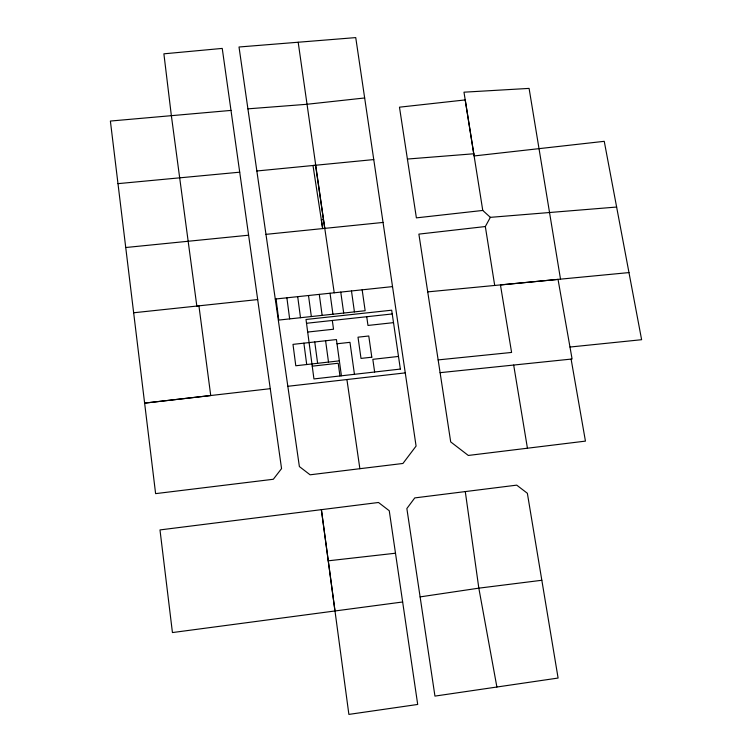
<?xml version="1.0" encoding="UTF-8"?>
<svg xmlns="http://www.w3.org/2000/svg" width="752" height="752" viewBox="0 0 752 752"><rect width="100%" height="100%" fill="white"/><g stroke="black" fill="none" stroke-linecap="round" stroke-linejoin="round"><path stroke-width="1.13" d="M494.703 285.459L485.331 226.54L490.351 217.347L616.649 207.044M420.114 596.891L434.947 696.098L558.097 678.05L527.359 493.274L516.718 485.143L414.766 497.909L406.86 508.54L420.114 596.891L478.827 588.158L541.825 580.271M402.658 601.985L172.434 632.564L159.988 529.925L378.5 502.486L389.254 510.74L417.698 704.455L348.881 714.4L321.386 509.649L334.978 610.972M359.87 468.703L310.097 474.803L299.381 466.56L239.014 47L355.743 37.6L416.082 446.077L402.931 463.467L359.87 468.703L346.916 379.553M270.259 388.681L230.996 110.412L110.384 121.053L155.608 493.632L273.324 479.268L281.558 468.59L270.259 388.681L144.619 403.119L210.729 395.543L198.923 305.838L133.668 312.766M485.331 226.54L418.883 234.116L450.702 441.913L468.308 455.449L585.441 441.123L571.106 359.108M287.837 386.293L405.281 372.879M482.765 210.447L416.392 217.864L399.472 107.179L465.215 99.922L482.765 210.447L490.351 217.347M339.359 360.857L295.79 365.763L292.989 344.369L336.426 339.566L341.417 375.793M312.24 366.168L338.203 363.244L339.96 375.962M398.494 356.439L372.823 359.334L374.637 372.005M328.276 560.813L395.524 553.218M324.798 228.373L323.501 219.678L321.33 219.922L322.683 228.589L313.001 165.525L315.52 165.28L334.226 292.791M337.009 343.777L349.971 342.329L354.446 374.308M364.673 97.967L306.609 104.312L247.897 108.843M306.515 323.275L392.234 313.951M307.69 332.055L333.521 329.226L332.318 320.465M393.512 322.646L367.972 325.447L366.732 316.724M257.701 299.569L196.827 306.055L171.371 115.695L163.889 53.824L222.235 48.41L230.996 110.412M275.27 299.042L392.525 286.606M440.08 372.672L572.093 358.995L558.031 279.387L500.447 284.952L511.595 352.444L438.134 359.907M265.992 234.351L383.05 222.442M569.988 347.039L641.616 339.707L604.251 141.32L474.117 155.946L463.984 92.186L529.088 88.398L560.513 279.161M125.725 247.521L248.602 235.207M256.846 170.986L373.772 159.574M427.738 291.879L628.982 272.581M117.979 183.648L239.709 172.189M407.415 159.048L473.798 153.775M496.893 687.018L478.827 588.158L465.291 491.582M513.682 365.058L527.434 448.22M323.501 219.678L298.187 42.253M362.163 289.83L365.152 310.726L278.776 320.07L276.05 298.967M351.475 290.958L354.436 311.892M340.769 292.096L343.692 313.048M330.034 293.233L332.929 314.214M319.28 294.38L322.138 315.379M325.597 340.769L328.502 362.079M308.508 295.517L311.337 316.545M314.75 341.963L317.617 363.301M297.707 296.664L300.499 317.72M303.883 343.166L306.713 364.532M286.888 297.811L289.652 318.895M400.355 369.072L313.941 378.933L306.008 319.478L391.679 310.2L400.355 369.072M371.808 357.2L361.007 358.413L358.008 337.187L368.771 335.994L371.808 357.2"/></g></svg>
